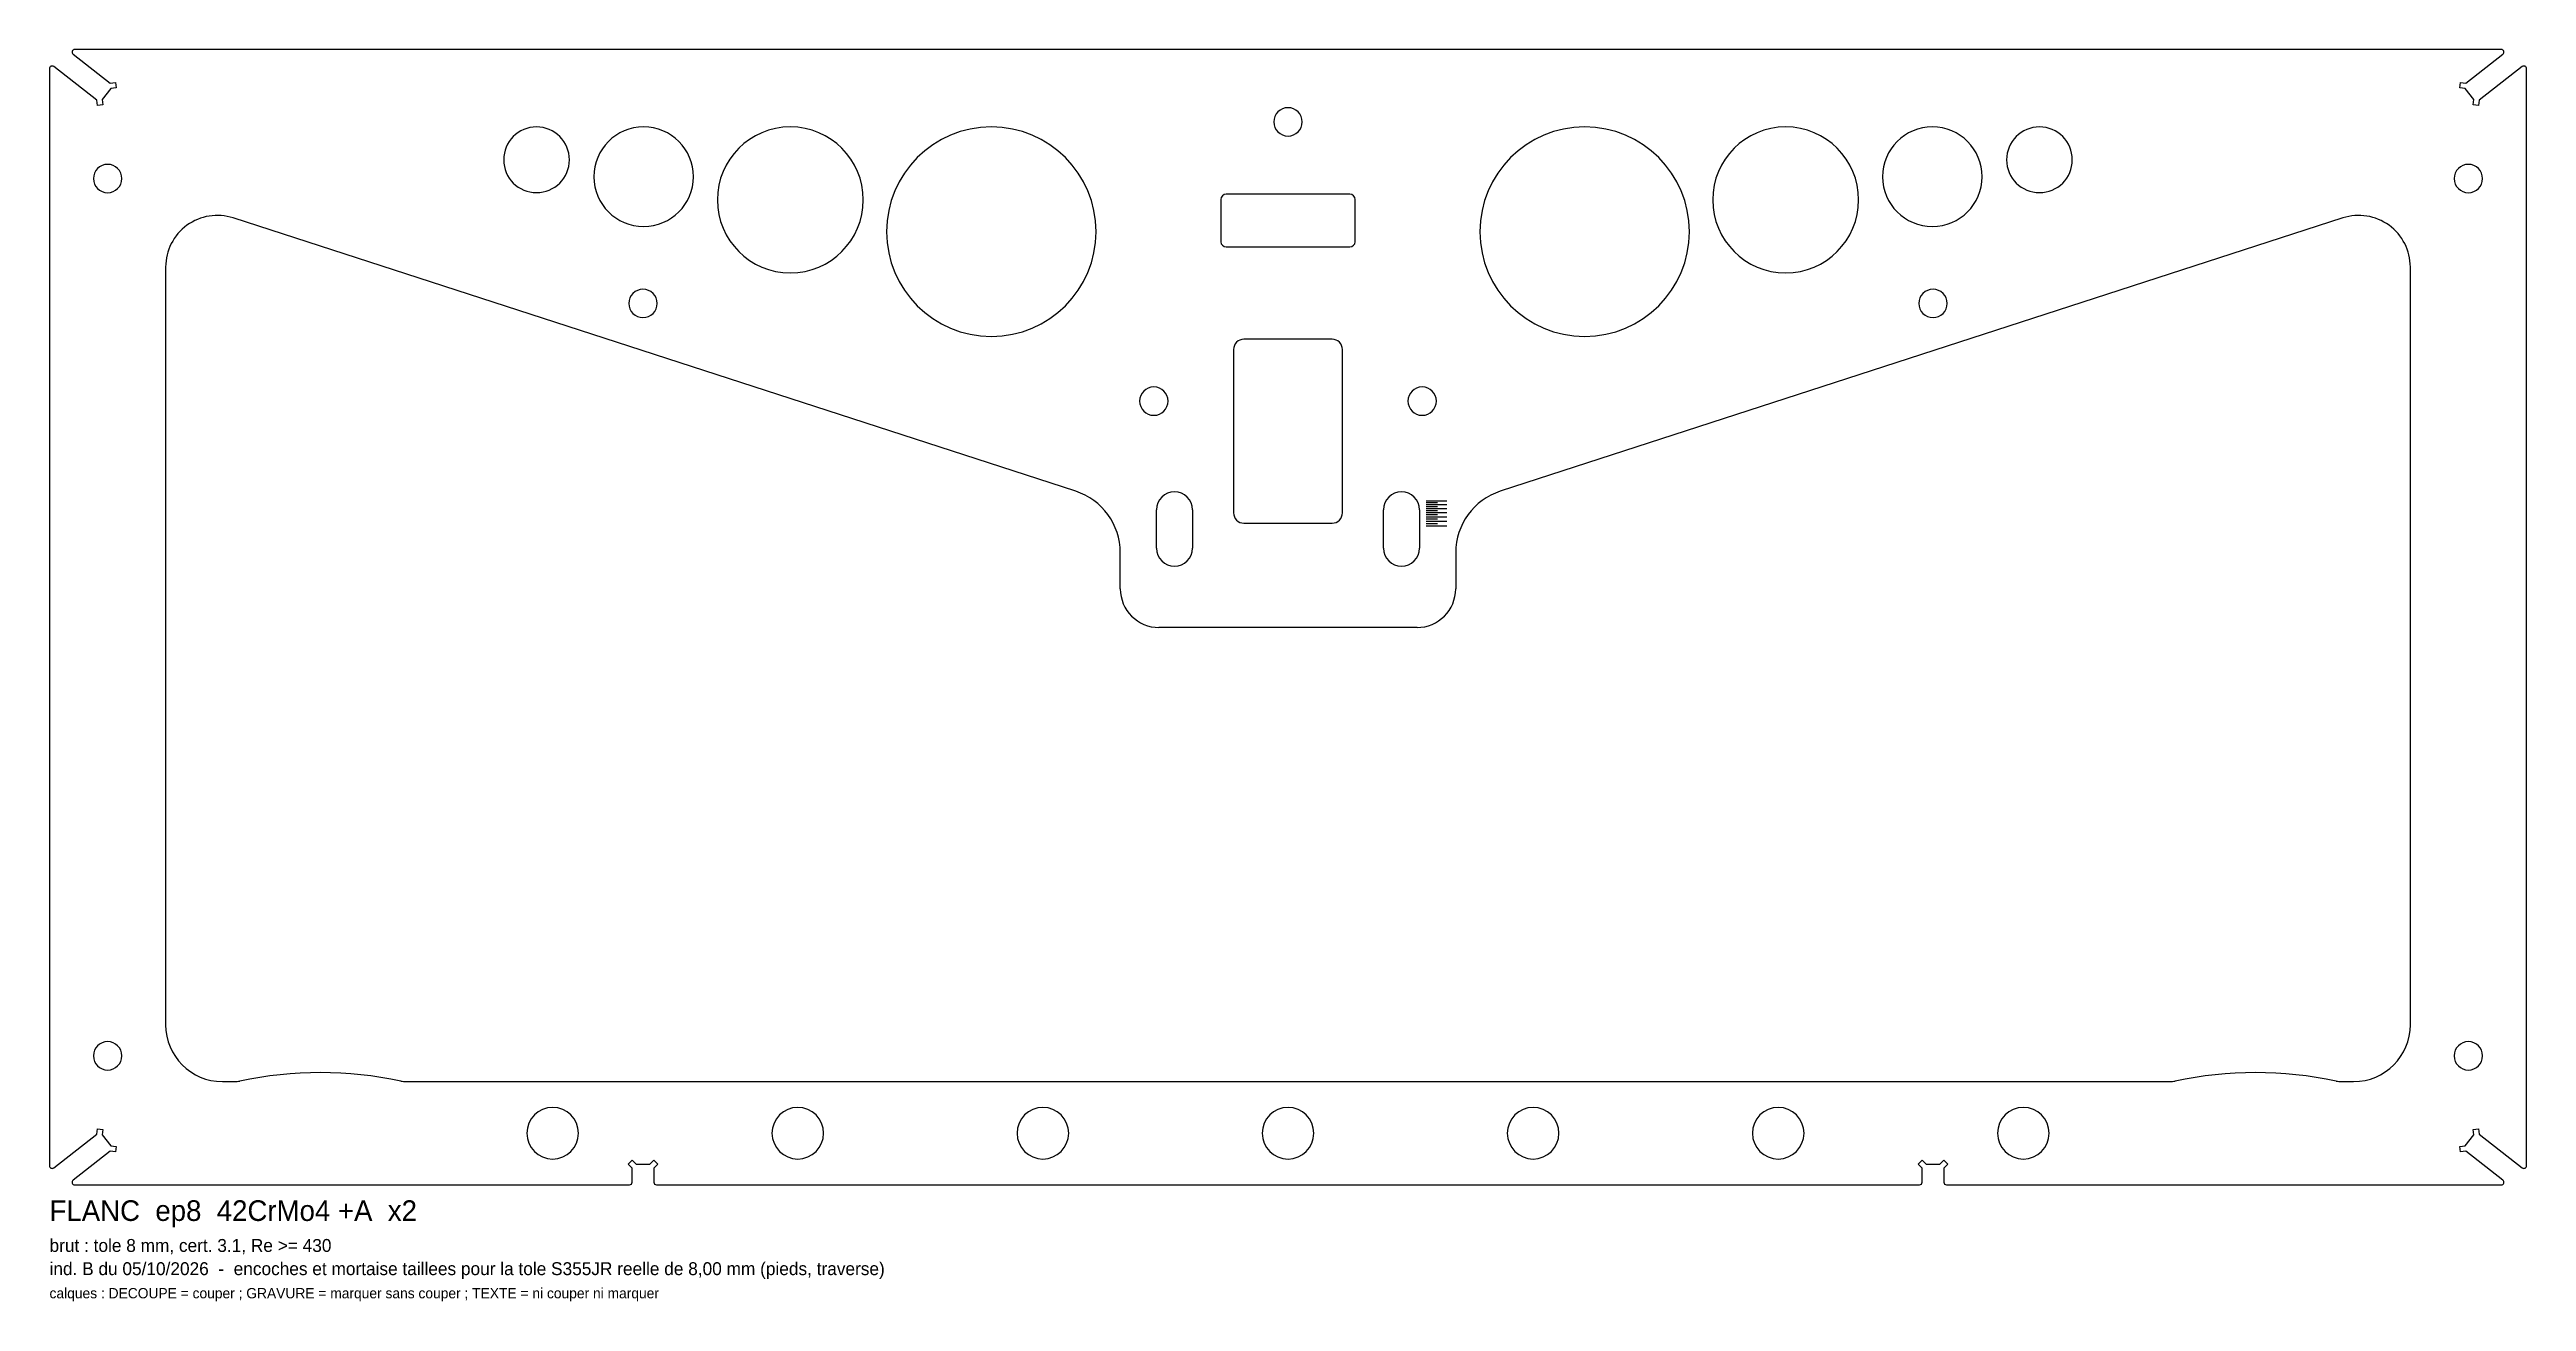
# Model space of a CAD drawing. Header units: millimetres. Extents: x -480 to 480, y -45 to 440.
import ezdxf

# ---------------------------------------------------------------- set-up
doc = ezdxf.new("R2010")
doc.units = ezdxf.units.MM
for name, color, linetype in [('DECOUPE', 7, 'CONTINUOUS'), ('GRAVURE', 1, 'CONTINUOUS'), ('TEXTE', 3, 'CONTINUOUS')]:
    doc.layers.add(name, color=color, linetype=linetype)

msp = doc.modelspace()

# ---------------------------------------------------------------- linework, layer by layer
at = {"layer": 'DECOUPE'}
for p, q in [((-480, 432.61982), (-480, 7.38018)), ((-461.703493, 420.375326), (-478.384339, 433.40783)), ((-470.88952, 438.211989), (-456.531937, 426.994616)), ((470.273858, 440), (-470.273858, 440)), ((456.531937, 426.994616), (470.88952, 438.211989)), ((478.384339, 433.40783), (461.703493, 420.375326)), ((480, 7.38018), (480, 432.61982)), ((-456.273413, 424.889108), (-459.597985, 420.63385)), ((-456.531937, 426.994616), (-454.426428, 427.25314)), ((-454.167905, 425.147632), (-456.273413, 424.889108)), ((-454.426428, 427.25314), (-454.167905, 425.147632)), ((454.167905, 425.147632), (454.426428, 427.25314)), ((456.273413, 424.889108), (454.167905, 425.147632)), ((454.426428, 427.25314), (456.531937, 426.994616)), ((459.597985, 420.63385), (456.273413, 424.889108)), ((-461.444969, 418.269817), (-461.703493, 420.375326)), ((-459.339461, 418.528341), (-461.444969, 418.269817)), ((-459.597985, 420.63385), (-459.339461, 418.528341)), ((459.339461, 418.528341), (459.597985, 420.63385)), ((461.444969, 418.269817), (459.339461, 418.528341)), ((461.703493, 420.375326), (461.444969, 418.269817)), ((-82.287383, 268.811975), (-408.829906, 374.717658)), ((-26, 381.934044), (-26, 365.534044)), ((24, 383.934044), (-24, 383.934044)), ((26, 365.534044), (26, 381.934044)), ((408.829906, 374.717658), (82.287383, 268.811975)), ((-435, 355.693202), (-435, 62)), ((-24, 363.534044), (24, 363.534044)), ((435, 62), (435, 355.693202)), ((17.1, 327.734044), (-17.1, 327.734044)), ((-21.1, 323.734044), (-21.1, 260.426414)), ((21.1, 260.426414), (21.1, 323.734044)), ((-51, 246.8), (-51, 261.6)), ((-37, 261.6), (-37, 246.8)), ((37, 246.8), (37, 261.6)), ((51, 261.6), (51, 246.8)), ((-17.1, 256.426414), (17.1, 256.426414)), ((-65, 231), (-65, 245.031404)), ((65, 245.031404), (65, 231)), ((50, 216), (-50, 216)), ((-413, 40), (-408.282878, 40)), ((-341.717122, 40), (341.717122, 40)), ((408.282878, 40), (413, 40)), ((-478.384339, 6.59217), (-461.703493, 19.624674)), ((-461.703493, 19.624674), (-461.444969, 21.730183)), ((-461.444969, 21.730183), (-459.339461, 21.471659)), ((-459.339461, 21.471659), (-459.597985, 19.36615)), ((-459.597985, 19.36615), (-456.273413, 15.110892)), ((456.273413, 15.110892), (459.597985, 19.36615)), ((459.339461, 21.471659), (461.444969, 21.730183)), ((459.597985, 19.36615), (459.339461, 21.471659)), ((461.444969, 21.730183), (461.703493, 19.624674)), ((461.703493, 19.624674), (478.384339, 6.59217)), ((-456.531937, 13.005384), (-470.88952, 1.788011)), ((-454.426428, 12.74686), (-456.531937, 13.005384)), ((-456.273413, 15.110892), (-454.167905, 14.852368)), ((-454.167905, 14.852368), (-454.426428, 12.74686)), ((454.167905, 14.852368), (456.273413, 15.110892)), ((454.426428, 12.74686), (454.167905, 14.852368)), ((456.531937, 13.005384), (454.426428, 12.74686)), ((470.88952, 1.788011), (456.531937, 13.005384)), ((-470.273858, 0), (-255.2, 0)), ((-255.7, 8), (-254.2, 9.5)), ((-254.2, 6.5), (-255.7, 8)), ((-254.2, 9.5), (-252.7, 8)), ((-254.2, 1), (-254.2, 6.5)), ((-252.7, 8), (-247.3, 8)), ((-247.3, 8), (-245.8, 9.5)), ((-245.8, 9.5), (-244.3, 8)), ((-244.3, 8), (-245.8, 6.5)), ((-245.8, 6.5), (-245.8, 1)), ((-244.8, 0), (244.8, 0)), ((244.3, 8), (245.8, 9.5)), ((245.8, 6.5), (244.3, 8)), ((245.8, 9.5), (247.3, 8)), ((245.8, 1), (245.8, 6.5)), ((247.3, 8), (252.7, 8)), ((252.7, 8), (254.2, 9.5)), ((254.2, 9.5), (255.7, 8)), ((255.7, 8), (254.2, 6.5)), ((254.2, 6.5), (254.2, 1)), ((255.2, 0), (470.273858, 0))]:
    msp.add_line(p, q, dxfattribs=at)
for centre, radius, start, end in [((-479, 432.61982), 1, 52, 180), ((-470.273858, 439), 1, 90, 232), ((470.273858, 439), 1, 308, 90), ((479, 432.61982), 1, 0, 128), ((0, 411.967022), 5.5, 0, 180), ((-291.252489, 397.272313), 12.727687, 0, 180), ((-249.750896, 390.710562), 19.289438, 0, 180), ((-192.887848, 381.720037), 28.279963, 0, 180), ((-114.977434, 369.401747), 40.598253, 0, 180), ((0, 411.967022), 5.5, 180, 0), ((114.977434, 369.401747), 40.598253, 0, 180), ((192.887848, 381.720037), 28.279963, 0, 180), ((249.750896, 390.710562), 19.289438, 0, 180), ((291.252489, 397.272313), 12.727687, 0, 180), ((-457.5, 390), 5.5, 0, 180), ((-291.252489, 397.272313), 12.727687, 180, 0), ((291.252489, 397.272313), 12.727687, 180, 0), ((457.5, 390), 5.5, 0, 180), ((-457.5, 390), 5.5, 180, 0), ((-249.750896, 390.710562), 19.289438, 180, 0), ((249.750896, 390.710562), 19.289438, 180, 0), ((457.5, 390), 5.5, 180, 0), ((-415, 355.693202), 20, 72.03086, 180), ((-192.887848, 381.720037), 28.279963, 180, 0), ((-24, 381.934044), 2, 90, 180), ((24, 381.934044), 2, 0, 90), ((192.887848, 381.720037), 28.279963, 180, 0), ((415, 355.693202), 20, 360, 107.96914), ((-114.977434, 369.401747), 40.598253, 180, 0), ((-24, 365.534044), 2, 180, 270), ((24, 365.534044), 2, 270, 0), ((114.977434, 369.401747), 40.598253, 180, 0), ((-250, 341.602628), 5.5, 0, 180), ((250, 341.602628), 5.5, 0, 180), ((-250, 341.602628), 5.5, 180, 0), ((250, 341.602628), 5.5, 180, 0), ((-17.1, 323.734044), 4, 90, 180), ((17.1, 323.734044), 4, 0, 90), ((-52, 303.734044), 5.5, 0, 180), ((52, 303.734044), 5.5, 0, 180), ((-52, 303.734044), 5.5, 180, 0), ((52, 303.734044), 5.5, 180, 0), ((-90, 245.031404), 25, 0, 72.03086), ((90, 245.031404), 25, 107.96914, 180), ((-44, 261.6), 7, 0, 180), ((-17.1, 260.426414), 4, 180, 270), ((17.1, 260.426414), 4, 270, 0), ((44, 261.6), 7, 0, 180), ((-44, 246.8), 7, 180, 0), ((44, 246.8), 7, 180, 0), ((-50, 231), 15, 180, 270), ((50, 231), 15, 270, 0), ((-413, 62), 22, 180, 270), ((413, 62), 22, 270, 0), ((-457.5, 50), 5.5, 0, 180), ((-457.5, 50), 5.5, 180, 0), ((457.5, 50), 5.5, 0, 180), ((457.5, 50), 5.5, 180, 0), ((-408.282878, 50), 10, 270, 282.006227), ((-375, -106.5), 150, 77.993773, 102.006227), ((-341.717122, 50), 10, 257.993773, 270), ((341.717122, 50), 10, 270, 282.006227), ((375, -106.5), 150, 77.993773, 102.006227), ((408.282878, 50), 10, 257.993773, 270), ((-285, 20), 10, 0, 180), ((-190, 20), 10, 0, 180), ((-95, 20), 10, 0, 180), ((0, 20), 10, 0, 180), ((95, 20), 10, 0, 180), ((190, 20), 10, 0, 180), ((285, 20), 10, 0, 180), ((-285, 20), 10, 180, 0), ((-190, 20), 10, 180, 0), ((-95, 20), 10, 180, 0), ((0, 20), 10, 180, 0), ((95, 20), 10, 180, 0), ((190, 20), 10, 180, 0), ((285, 20), 10, 180, 0), ((-479, 7.38018), 1, 180, 308), ((-470.273858, 1), 1, 128, 270), ((-255.2, 1), 1, 270, 0), ((-244.8, 1), 1, 180, 270), ((244.8, 1), 1, 270, 0), ((255.2, 1), 1, 180, 270), ((470.273858, 1), 1, 270, 52), ((479, 7.38018), 1, 232, 0)]:
    msp.add_arc(centre, radius, start, end, dxfattribs=at)
at = {"layer": 'GRAVURE'}
for p, q in [((53.5, 265.1), (61.5, 265.1)), ((53.5, 264.381718), (58, 264.381718)), ((53.5, 263.647819), (61.5, 263.647819)), ((53.5, 262.898087), (58, 262.898087)), ((53.5, 262.132377), (61.5, 262.132377)), ((53.5, 261.350627), (58, 261.350627)), ((53.5, 260.552876), (61.5, 260.552876)), ((53.5, 259.739281), (58, 259.739281)), ((53.5, 258.910132), (61.5, 258.910132)), ((53.5, 258.065875), (58, 258.065875)), ((53.5, 257.207122), (61.5, 257.207122)), ((53.5, 256.334669), (58, 256.334669)), ((53.5, 255.449501), (61.5, 255.449501))]:
    msp.add_line(p, q, dxfattribs=at)

# ---------------------------------------------------------------- texts
at = {"layer": 'TEXTE'}
for s, height, p in [('FLANC  ep8  42CrMo4 +A  x2', 8, (-480, -14)), ('brut : tole 8 mm, cert. 3.1, Re >= 430', 5, (-480, -26)), ('ind. B du 05/10/2026  -  encoches et mortaise taillees pour la tole S355JR reelle de 8,00 mm (pieds, traverse)', 5, (-480, -35)), ('calques : DECOUPE = couper ; GRAVURE = marquer sans couper ; TEXTE = ni couper ni marquer', 4, (-480, -44))]:
    msp.add_text(s, height=height, dxfattribs=at).set_placement(p)

doc.saveas('drawing.dxf')
